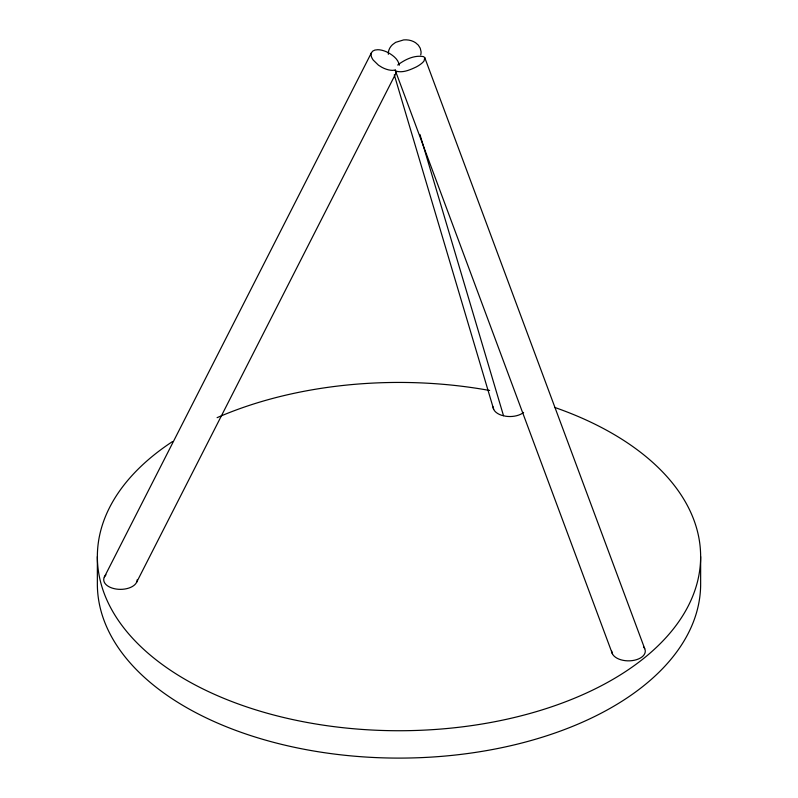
<?xml version="1.0" encoding="UTF-8"?>
<svg xmlns="http://www.w3.org/2000/svg" width="798" height="798" viewBox="0 0 798 798"><rect width="100%" height="100%" fill="white"/><g stroke="black" fill="none" stroke-linecap="round" stroke-linejoin="round"><path stroke-width="1.2" d="M104.289 577.183L371.459 52.708L372.776 51.082L374.94 50.055L377.803 49.715A14.165 6.823 27 0 1 388.466 52.778C393.224 55.551 398.392 59.441 399.289 65.246M136.667 582.191L396.656 71.8M397.683 65.037C404.875 59.571 414.352 54.843 423.578 56.638L424.765 57.656L644.714 648.674M395.429 70.034L392.566 70.374A14.165 6.823 27 0 1 381.903 67.321L378.461 65.177L373.155 60A18.174 8.758 27 0 1 371.459 52.708M395.209 70.244L396.397 71.261C403.249 72.997 410.252 69.785 416.347 66.912A18.174 6.145 -20.4 0 0 424.097 60.877L424.765 57.656M395.259 70.364L612.345 653.682M419.928 134.443L503.518 415.728M394.282 74.842L493.683 409.374M700.644 556.585L700.644 583.946A301.644 174.154 0 0 1 399 758.1A301.644 174.154 0 0 1 97.356 583.946L97.356 556.585M554.72 407.439A301.644 174.154 0 0 1 647.587 655.228A301.644 174.154 0 0 1 213.615 693.961A301.644 174.154 0 0 1 172.538 441.543M217.096 417.663A301.644 174.154 0 0 1 489.623 390.481M643.717 647.088A16.758 9.676 0 0 1 632.156 660.624A16.758 9.676 0 0 1 611.777 651.178M523.608 412.416A16.758 9.676 0 0 1 505.533 416.207L501.493 415.249A16.758 9.676 0 0 1 493.114 406.87M137.236 579.687A16.758 9.676 0 0 1 116.139 589.034A16.758 9.676 0 0 1 105.964 574.849M420.726 54.872A14.155 11.761 -16.5 0 0 421.025 51.471L420.207 48.159L418.342 45.167L415.539 42.703A18.184 15.102 -16.5 0 0 403.698 39.9L395.668 42.344L392.436 44.708A14.155 11.761 -16.5 0 0 388.347 54.304"/></g></svg>
